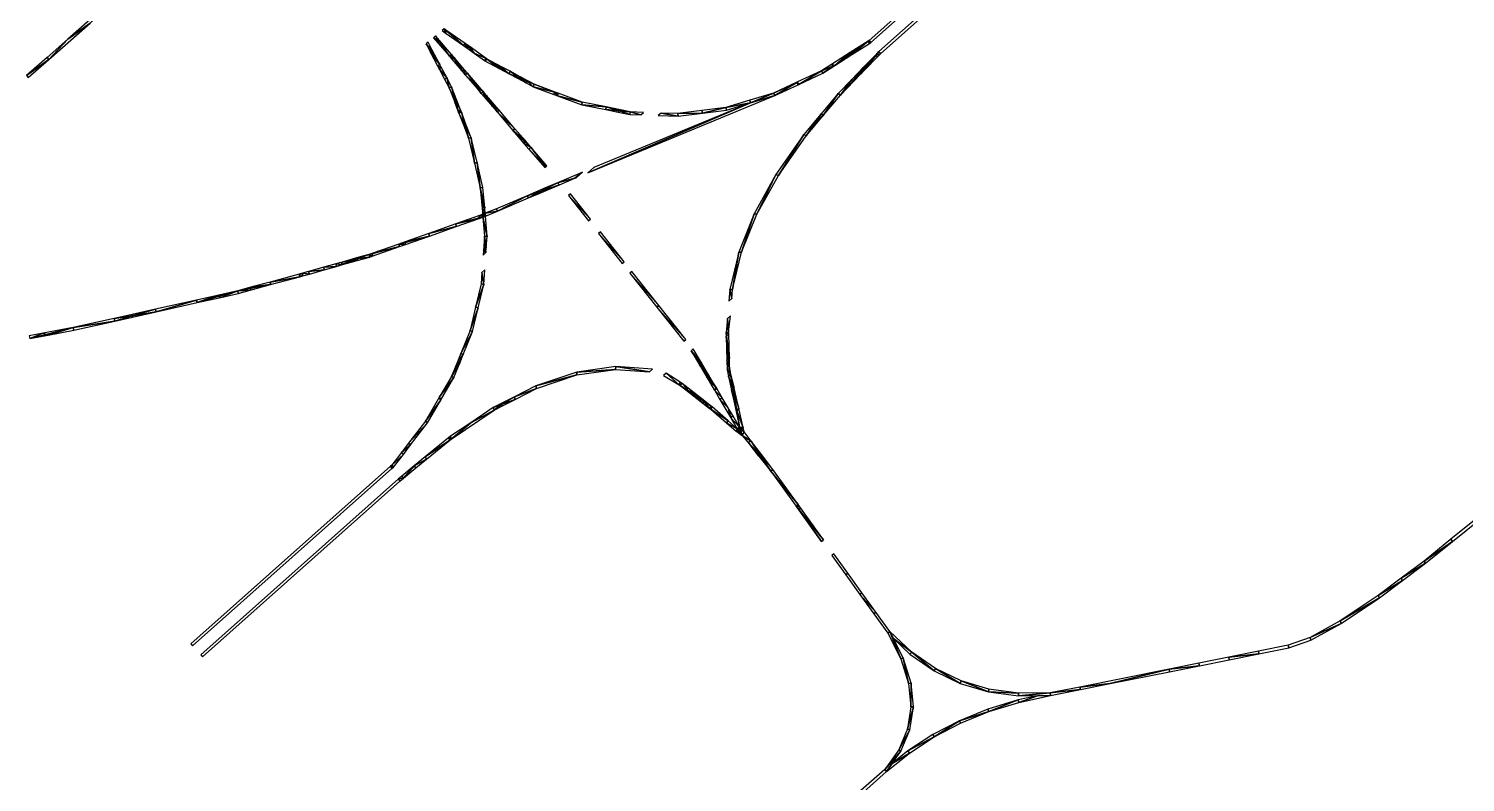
# Model space of a CAD drawing. Extents: x -9278 to 1674, y -8964 to 941.
# Drawn here: x -2619 to -1550, y -4422 to -3862 of the extents above; entities that cross this region are included whole.
import ezdxf

# ---------------------------------------------------------------- set-up
doc = ezdxf.new("R2010")
doc.units = 0

msp = doc.modelspace()

# ---------------------------------------------------------------- linework, layer by layer
at = {"layer": 'mg_to_dxf', "color": 40}
for points in [[(-1993.51, -3870.56), (-1992.18, -3872.06), (-1842.74, -3739.14), (-1844.07, -3737.65)], [(-1986.2, -3878.78), (-1984.87, -3880.28), (-1835.43, -3747.36), (-1836.76, -3745.87)], [(-2589.42, -3869.68), (-2589.42, -3869.68), (-2572.73, -3857.68), (-2558.68, -3842.67)], [(-2572.73, -3857.68), (-2572.73, -3857.68), (-2589.42, -3869.68), (-2603.48, -3884.69)], [(-2313.37, -3870.99), (-2315.95, -3867.2), (-2317.49, -3868.47)], [(-2313.37, -3870.99), (-2313.06, -3870.57), (-2315.95, -3867.2)], [(-2309.53, -3861.9), (-2311.1, -3863.2), (-2308.76, -3864.85)], [(-2307.73, -3863.47), (-2309.53, -3861.9), (-2308.76, -3864.85)], [(-2307.73, -3863.47), (-2307.58, -3863.27), (-2309.53, -3861.9)], [(-2307.73, -3863.47), (-2308.76, -3864.85), (-2295.2, -3874.4)], [(-2307.73, -3863.47), (-2295.2, -3874.4), (-2307.58, -3863.27)], [(-2295.2, -3874.4), (-2293.93, -3872.88), (-2307.58, -3863.27)], [(-2589.42, -3869.68), (-2589.42, -3869.68), (-2604.8, -3883.18), (-2603.48, -3884.69)], [(-2318.36, -3877.64), (-2321.45, -3871.74), (-2323, -3873.02)], [(-2319.67, -3879.38), (-2319.18, -3878.74), (-2323, -3873.02)], [(-2319.18, -3878.74), (-2318.36, -3877.64), (-2323, -3873.02)], [(-2318.36, -3877.64), (-2319.18, -3878.74), (-2312.72, -3888.41)], [(-2314.29, -3872.21), (-2313.37, -3870.99), (-2317.49, -3868.47)], [(-2313.37, -3870.99), (-2314.29, -3872.21), (-2305.67, -3882.28)], [(-2313.06, -3870.57), (-2313.37, -3870.99), (-2304.13, -3881)], [(-2313.37, -3870.99), (-2305.67, -3882.28), (-2304.13, -3881)], [(-2293.93, -3872.88), (-2295.2, -3874.4), (-2292.73, -3876.13)], [(-2291.64, -3875.31), (-2293.93, -3872.88), (-2292.73, -3876.13)], [(-2291.64, -3875.31), (-2291.08, -3874.89), (-2293.93, -3872.88)], [(-2291.64, -3875.31), (-2292.73, -3876.13), (-2287.24, -3880)], [(-2291.08, -3874.89), (-2291.64, -3875.31), (-2287.24, -3880)], [(-2291.08, -3874.89), (-2287.24, -3880), (-2278.34, -3883.86)], [(-2007.69, -3879.58), (-2006.99, -3880.38), (-1994.24, -3871.03)], [(-2006.99, -3880.38), (-1994.21, -3871.07), (-1994.24, -3871.03)], [(-2006.99, -3880.38), (-2006.36, -3881.08), (-1994.21, -3871.07)], [(-2006.36, -3881.08), (-1993.26, -3872.74), (-1994.21, -3871.07)], [(-1994.24, -3871.03), (-1994.21, -3871.07), (-1993.51, -3870.56)], [(-1994.21, -3871.07), (-1993.26, -3872.74), (-1993.51, -3870.56)], [(-1993.26, -3872.74), (-1992.18, -3872.06), (-1993.51, -3870.56)], [(-2603.48, -3884.69), (-2603.48, -3884.69), (-2604.8, -3883.18), (-2620.17, -3896.69)], [(-2618.85, -3898.19), (-2603.48, -3884.69), (-2620.17, -3896.69)], [(-2319.18, -3878.74), (-2319.67, -3879.38), (-2312.72, -3888.41)], [(-2319.67, -3879.38), (-2314.4, -3889.42), (-2312.72, -3888.41)], [(-2311.7, -3890.36), (-2312.72, -3888.41), (-2314.4, -3889.42)], [(-2302.47, -3883.44), (-2304.13, -3881), (-2305.67, -3882.28)], [(-2303.82, -3884.45), (-2302.47, -3883.44), (-2305.67, -3882.28)], [(-2302.47, -3883.44), (-2302.21, -3883.24), (-2304.13, -3881)], [(-2302.47, -3883.44), (-2303.82, -3884.45), (-2296.29, -3893.24)], [(-2302.21, -3883.24), (-2302.47, -3883.44), (-2295.91, -3893.06)], [(-2295.91, -3893.06), (-2302.47, -3883.44), (-2296.29, -3893.24)], [(-2294.41, -3892.35), (-2302.21, -3883.24), (-2295.91, -3893.06)], [(-2279.65, -3885.34), (-2278.34, -3883.86), (-2287.24, -3880)], [(-2279.65, -3885.34), (-2278.98, -3885.02), (-2278.34, -3883.86)], [(-2278.98, -3885.02), (-2279.65, -3885.34), (-2279.29, -3885.59)], [(-2277.59, -3884.36), (-2278.98, -3885.02), (-2279.29, -3885.59)], [(-2277.59, -3884.36), (-2279.29, -3885.59), (-2268.58, -3891.35)], [(-2278.98, -3885.02), (-2277.59, -3884.36), (-2278.34, -3883.86)], [(-2277.59, -3884.36), (-2277.49, -3884.32), (-2278.34, -3883.86)], [(-2277.49, -3884.32), (-2277.59, -3884.36), (-2267.9, -3890.84)], [(-2267.9, -3890.84), (-2277.59, -3884.36), (-2268.58, -3891.35)], [(-2266.85, -3890.04), (-2277.49, -3884.32), (-2267.9, -3890.84)], [(-2019.9, -3889.48), (-2021.43, -3888.32), (-2028.97, -3893.12)], [(-2007.69, -3879.58), (-2021.43, -3888.32), (-2019, -3889.12)], [(-2021.43, -3888.32), (-2019.9, -3889.48), (-2019, -3889.12)], [(-2006.99, -3880.38), (-2007.69, -3879.58), (-2019, -3889.12)], [(-2006.36, -3881.08), (-2006.99, -3880.38), (-2019, -3889.12)], [(-1997.8, -3890.72), (-1988.37, -3881.23), (-1988.45, -3881.1)], [(-1997.8, -3890.72), (-1997.29, -3891.29), (-1988.37, -3881.23)], [(-1997.29, -3891.29), (-1988.29, -3881.37), (-1988.37, -3881.23)], [(-1997.29, -3891.29), (-1996.77, -3891.87), (-1988.29, -3881.37)], [(-1996.77, -3891.87), (-1987.42, -3882.89), (-1988.29, -3881.37)], [(-1996.77, -3891.87), (-1996.47, -3892.21), (-1987.42, -3882.89)], [(-1988.45, -3881.1), (-1988.37, -3881.23), (-1986.2, -3878.78)], [(-1988.37, -3881.23), (-1988.29, -3881.37), (-1986.2, -3878.78)], [(-1988.29, -3881.37), (-1984.87, -3880.28), (-1986.2, -3878.78)], [(-1988.29, -3881.37), (-1987.42, -3882.89), (-1984.87, -3880.28)], [(-2313.29, -3891.55), (-2311.7, -3890.36), (-2314.4, -3889.42)], [(-2307.42, -3898.53), (-2311.7, -3890.36), (-2313.29, -3891.55)], [(-2309.19, -3899.37), (-2307.42, -3898.53), (-2313.29, -3891.55)], [(-2309.19, -3899.37), (-2305.8, -3905.82), (-2307.42, -3898.53)], [(-2305.8, -3905.82), (-2303.98, -3905.08), (-2307.42, -3898.53)], [(-2295.91, -3893.06), (-2296.29, -3893.24), (-2293.85, -3896.09)], [(-2295.91, -3893.06), (-2293.85, -3896.09), (-2294.41, -3892.35)], [(-2293.85, -3896.09), (-2292.32, -3894.8), (-2294.41, -3892.35)], [(-2285.78, -3904.4), (-2292.32, -3894.8), (-2293.85, -3896.09)], [(-2286.36, -3904.84), (-2285.78, -3904.4), (-2293.85, -3896.09)], [(-2285.78, -3904.4), (-2284.76, -3903.63), (-2292.32, -3894.8)], [(-2267.9, -3890.84), (-2268.58, -3891.35), (-2261.28, -3895.28)], [(-2267.9, -3890.84), (-2261.28, -3895.28), (-2266.85, -3890.04)], [(-2261.28, -3895.28), (-2260.47, -3893.48), (-2266.85, -3890.04)], [(-2260.47, -3893.48), (-2261.28, -3895.28), (-2254.23, -3898.23)], [(-2255, -3898.65), (-2254.23, -3898.23), (-2261.28, -3895.28)], [(-2252.95, -3897.52), (-2260.47, -3893.48), (-2254.23, -3898.23)], [(-2254.23, -3898.23), (-2255, -3898.65), (-2248.68, -3902.05)], [(-2252.95, -3897.52), (-2254.23, -3898.23), (-2247.34, -3901.11)], [(-2247.34, -3901.11), (-2254.23, -3898.23), (-2248.68, -3902.05)], [(-2246.88, -3900.78), (-2252.95, -3897.52), (-2247.34, -3901.11)], [(-2046.73, -3901.41), (-2045.83, -3903.18), (-2028.97, -3893.12)], [(-2045.83, -3903.18), (-2027.94, -3894.81), (-2028.97, -3893.12)], [(-2019.9, -3889.48), (-2028.97, -3893.12), (-2027.94, -3894.81)], [(-2019.74, -3889.6), (-2019.9, -3889.48), (-2027.94, -3894.81)], [(-2019.9, -3889.48), (-2019.74, -3889.6), (-2019, -3889.12)], [(-2006.47, -3899.65), (-2016.43, -3909.9), (-2014.89, -3911.15)], [(-2005.41, -3900.46), (-2006.47, -3899.65), (-2014.89, -3911.15)], [(-1997.8, -3890.72), (-2006.47, -3899.65), (-2005.41, -3900.46)], [(-1997.29, -3891.29), (-1997.8, -3890.72), (-2005.41, -3900.46)], [(-1997.29, -3891.29), (-2005.41, -3900.46), (-1999.88, -3895.71)], [(-2005.41, -3900.46), (-2004.88, -3900.86), (-1999.88, -3895.71)], [(-1996.77, -3891.87), (-1997.29, -3891.29), (-1999.88, -3895.71)], [(-1996.47, -3892.21), (-1996.77, -3891.87), (-1999.88, -3895.71)], [(-2300.99, -3915.93), (-2303.98, -3905.08), (-2305.8, -3905.82)], [(-2301.72, -3916.48), (-2300.99, -3915.93), (-2305.8, -3905.82)], [(-2300.99, -3915.93), (-2300.09, -3915.24), (-2303.98, -3905.08)], [(-2285.78, -3904.4), (-2286.36, -3904.84), (-2282.03, -3909.89)], [(-2284.76, -3903.63), (-2285.78, -3904.4), (-2280.51, -3908.6)], [(-2285.78, -3904.4), (-2282.03, -3909.89), (-2280.51, -3908.6)], [(-2280.51, -3908.6), (-2282.03, -3909.89), (-2279.87, -3912.41)], [(-2278.44, -3911.62), (-2280.51, -3908.6), (-2279.87, -3912.41)], [(-2278.44, -3911.62), (-2278.09, -3911.43), (-2280.51, -3908.6)], [(-2248.68, -3902.05), (-2243.27, -3904.96), (-2247.34, -3901.11)], [(-2246.88, -3900.78), (-2247.34, -3901.11), (-2242.59, -3903.09)], [(-2243.27, -3904.96), (-2242.59, -3903.09), (-2247.34, -3901.11)], [(-2242.59, -3903.09), (-2243.27, -3904.96), (-2227.16, -3909.1)], [(-2228.07, -3910.6), (-2227.16, -3909.1), (-2243.27, -3904.96)], [(-2227.02, -3908.88), (-2242.59, -3903.09), (-2227.16, -3909.1)], [(-2228.07, -3910.6), (-2225.28, -3911.64), (-2227.16, -3909.1)], [(-2227.02, -3908.88), (-2227.16, -3909.1), (-2224.74, -3909.72)], [(-2225.28, -3911.64), (-2224.74, -3909.72), (-2227.16, -3909.1)], [(-2224.74, -3909.72), (-2225.28, -3911.64), (-2206.89, -3916.36)], [(-2064.55, -3909.74), (-2082.25, -3915.01), (-2081.66, -3916.86)], [(-2064.55, -3909.74), (-2081.66, -3916.86), (-2063.73, -3911.54)], [(-2047.23, -3901.71), (-2047.25, -3901.66), (-2064.55, -3909.74)], [(-2047.23, -3901.71), (-2064.55, -3909.74), (-2063.73, -3911.54)], [(-2046.38, -3903.43), (-2047.23, -3901.71), (-2063.73, -3911.54)], [(-2047.25, -3901.66), (-2047.23, -3901.71), (-2046.73, -3901.41)], [(-2047.23, -3901.71), (-2045.83, -3903.18), (-2046.73, -3901.41)], [(-2047.23, -3901.71), (-2046.38, -3903.43), (-2045.83, -3903.18)], [(-2016.43, -3909.9), (-2029.2, -3925.14), (-2027.57, -3926.26)], [(-2014.89, -3911.15), (-2016.43, -3909.9), (-2027.57, -3926.26)], [(-2004.88, -3900.86), (-2005.41, -3900.46), (-2014.89, -3911.15)], [(-2299.04, -3923.02), (-2300.99, -3915.93), (-2301.72, -3916.48)], [(-2299.18, -3923.09), (-2299.04, -3923.02), (-2301.72, -3916.48)], [(-2297.45, -3922.14), (-2300.09, -3915.24), (-2300.99, -3915.93)], [(-2299.04, -3923.02), (-2297.45, -3922.14), (-2300.99, -3915.93)], [(-2278.44, -3911.62), (-2279.87, -3912.41), (-2273.65, -3919.68)], [(-2278.09, -3911.43), (-2278.44, -3911.62), (-2273.18, -3919.35)], [(-2273.18, -3919.35), (-2278.44, -3911.62), (-2273.65, -3919.68)], [(-2272.01, -3918.52), (-2278.09, -3911.43), (-2273.18, -3919.35)], [(-2273.18, -3919.35), (-2273.65, -3919.68), (-2270.21, -3923.7)], [(-2272.01, -3918.52), (-2273.18, -3919.35), (-2268.69, -3922.4)], [(-2273.18, -3919.35), (-2270.21, -3923.7), (-2268.69, -3922.4)], [(-2206.89, -3916.36), (-2225.28, -3911.64), (-2207.28, -3918.31)], [(-2189.06, -3920), (-2206.89, -3916.36), (-2207.28, -3918.31)], [(-2189.31, -3921.98), (-2189.06, -3920), (-2207.28, -3918.31)], [(-2063.73, -3911.54), (-2081.66, -3916.86), (-2202.76, -3969.01)], [(-2081.66, -3916.86), (-2198.21, -3964.97), (-2202.76, -3969.01)], [(-2189.06, -3920), (-2189.31, -3921.98), (-2179.24, -3922.91)], [(-2178.51, -3922.16), (-2189.06, -3920), (-2179.24, -3922.91)], [(-2117.84, -3922.64), (-2117.52, -3924.6), (-2100.04, -3920.32)], [(-2117.52, -3924.6), (-2099.58, -3922.26), (-2100.04, -3920.32)], [(-2100.04, -3920.32), (-2081.66, -3916.86), (-2082.25, -3915.01)], [(-2100.04, -3920.32), (-2099.58, -3922.26), (-2081.66, -3916.86)], [(-2299.04, -3923.02), (-2299.18, -3923.09), (-2298.62, -3924.56)], [(-2297.45, -3922.14), (-2299.04, -3923.02), (-2296.75, -3923.97)], [(-2299.04, -3923.02), (-2298.62, -3924.56), (-2296.75, -3923.97)], [(-2293.98, -3934.03), (-2296.75, -3923.97), (-2298.62, -3924.56)], [(-2294.77, -3934.59), (-2293.98, -3934.03), (-2298.62, -3924.56)], [(-2293.98, -3934.03), (-2293.12, -3933.42), (-2296.75, -3923.97)], [(-2270.21, -3923.7), (-2256.88, -3936.2), (-2268.69, -3922.4)], [(-2270.21, -3923.7), (-2258.39, -3937.51), (-2256.88, -3936.2)], [(-2180.15, -3923.85), (-2179.24, -3922.91), (-2189.31, -3921.98)], [(-2180.15, -3923.85), (-2171.34, -3925.64), (-2179.24, -3922.91)], [(-2178.51, -3922.16), (-2179.24, -3922.91), (-2171.23, -3923.65)], [(-2171.34, -3925.64), (-2171.23, -3923.65), (-2179.24, -3922.91)], [(-2171.34, -3925.64), (-2163.36, -3925.94), (-2171.23, -3923.65)], [(-2163.36, -3925.94), (-2161.2, -3924.02), (-2171.23, -3923.65)], [(-2135.47, -3926.95), (-2148.18, -3924.51), (-2150.33, -3926.42)], [(-2135.64, -3924.95), (-2148.18, -3924.51), (-2135.47, -3926.95)], [(-2117.52, -3924.6), (-2117.84, -3922.64), (-2135.64, -3924.95)], [(-2117.52, -3924.6), (-2135.64, -3924.95), (-2135.47, -3926.95)], [(-2032.96, -3930.66), (-2033.28, -3930.01), (-2041.97, -3940.37)], [(-2032.96, -3930.66), (-2041.97, -3940.37), (-2040.24, -3941.37)], [(-2032.33, -3931.94), (-2032.96, -3930.66), (-2040.24, -3941.37)], [(-2033.28, -3930.01), (-2032.96, -3930.66), (-2029.2, -3925.14)], [(-2032.96, -3930.66), (-2027.57, -3926.26), (-2029.2, -3925.14)], [(-2032.96, -3930.66), (-2032.33, -3931.94), (-2027.57, -3926.26)], [(-2293.98, -3934.03), (-2294.77, -3934.59), (-2291.43, -3943.3)], [(-2293.12, -3933.42), (-2293.98, -3934.03), (-2289.51, -3942.85)], [(-2293.98, -3934.03), (-2291.43, -3943.3), (-2289.51, -3942.85)], [(-2249.12, -3945.26), (-2256.88, -3936.2), (-2258.39, -3937.51)], [(-2250.21, -3947.06), (-2249.48, -3945.86), (-2258.39, -3937.51)], [(-2249.48, -3945.86), (-2249.12, -3945.26), (-2258.39, -3937.51)], [(-2041.97, -3940.37), (-2062.81, -3970.19), (-2060.95, -3970.93)], [(-2040.24, -3941.37), (-2041.97, -3940.37), (-2060.95, -3970.93)], [(-2291.43, -3943.3), (-2287.06, -3961.69), (-2289.51, -3942.85)], [(-2287.06, -3961.69), (-2285.12, -3961.38), (-2289.51, -3942.85)], [(-2249.48, -3945.86), (-2250.21, -3947.06), (-2245.07, -3950)], [(-2250.21, -3947.06), (-2246.57, -3951.31), (-2245.07, -3950)], [(-2249.12, -3945.26), (-2249.48, -3945.86), (-2245.07, -3950)], [(-2245.07, -3950), (-2246.57, -3951.31), (-2234.01, -3964.45)], [(-2234.75, -3965.12), (-2234.01, -3964.45), (-2246.57, -3951.31)], [(-2233.25, -3963.8), (-2245.07, -3950), (-2234.01, -3964.45)], [(-2285.12, -3961.38), (-2287.06, -3961.69), (-2282.69, -3980.08)], [(-2280.72, -3979.92), (-2285.12, -3961.38), (-2282.69, -3980.08)], [(-2212.33, -3973.02), (-2207.75, -3968.97), (-2225.19, -3976.29)], [(-2212.33, -3973.02), (-2225.19, -3976.29), (-2223.85, -3977.86)], [(-2211.3, -3972.59), (-2206.75, -3968.55), (-2207.75, -3968.97), (-2212.33, -3973.02)], [(-2078.95, -3999.37), (-2077, -3999.84), (-2062.81, -3970.19)], [(-2077, -3999.84), (-2060.95, -3970.93), (-2062.81, -3970.19)], [(-2279.42, -3995.13), (-2280.72, -3979.92), (-2282.69, -3980.08)], [(-2281.15, -3997.98), (-2279.73, -3995.65), (-2282.69, -3980.08)], [(-2279.73, -3995.65), (-2279.42, -3995.13), (-2282.69, -3980.08)], [(-2237.41, -3982.72), (-2235.38, -3980.64), (-2247.88, -3985.98)], [(-2237.41, -3982.72), (-2247.88, -3985.98), (-2246.82, -3987.68)], [(-2238.96, -3984.32), (-2237.41, -3982.72), (-2246.82, -3987.68)], [(-2237.41, -3982.72), (-2238.96, -3984.32), (-2223.85, -3977.86)], [(-2235.38, -3980.64), (-2237.41, -3982.72), (-2225.19, -3976.29)], [(-2237.41, -3982.72), (-2223.85, -3977.86), (-2225.19, -3976.29)], [(-2200.74, -4003.35), (-2215.65, -3984.49), (-2217.15, -3985.83)], [(-2279.73, -3995.65), (-2281.15, -3997.98), (-2279.08, -3999.07)], [(-2279.42, -3995.13), (-2279.73, -3995.65), (-2279.08, -3999.07)], [(-2269.79, -3997.51), (-2270.56, -3995.67), (-2279.08, -3999.07)], [(-2270.56, -3995.67), (-2269.79, -3997.51), (-2247.88, -3985.98)], [(-2269.79, -3997.51), (-2246.82, -3987.68), (-2247.88, -3985.98)], [(-2200.74, -4003.35), (-2217.15, -3985.83), (-2202.24, -4004.68)], [(-2283.98, -4002.64), (-2282.58, -4000.35), (-2300.99, -4006.97)], [(-2284.24, -4003.07), (-2283.98, -4002.64), (-2300.99, -4006.97)], [(-2284.24, -4003.07), (-2300.99, -4006.97), (-2300.66, -4008.98)], [(-2283.98, -4002.64), (-2284.24, -4003.07), (-2280.81, -4001.84)], [(-2282.58, -4000.35), (-2283.98, -4002.64), (-2280.81, -4001.84)], [(-2282.58, -4000.35), (-2280.81, -4001.84), (-2280.99, -3999.77)], [(-2281.15, -3997.98), (-2280.99, -3999.77), (-2279.08, -3999.07)], [(-2279.08, -3999.07), (-2280.99, -3999.77), (-2278.9, -4001.14)], [(-2280.81, -4001.84), (-2278.9, -4001.14), (-2280.99, -3999.77)], [(-2278.9, -4001.14), (-2280.81, -4001.84), (-2277.61, -4016.3)], [(-2280.81, -4001.84), (-2279.58, -4016.18), (-2277.61, -4016.3)], [(-2269.79, -3997.51), (-2279.08, -3999.07), (-2278.9, -4001.14)], [(-2090.39, -4027.89), (-2088.4, -4028.1), (-2078.95, -3999.37)], [(-2088.4, -4028.1), (-2077, -3999.84), (-2078.95, -3999.37)], [(-2338.56, -4020.28), (-2320.5, -4016.12), (-2320.99, -4014.17)], [(-2338.56, -4020.28), (-2338.49, -4020.71), (-2320.5, -4016.12)], [(-2338.49, -4020.71), (-2338.23, -4022.29), (-2320.5, -4016.12)], [(-2300.99, -4006.97), (-2320.99, -4014.17), (-2300.66, -4008.98)], [(-2320.99, -4014.17), (-2320.5, -4016.12), (-2300.66, -4008.98)], [(-2280.34, -4026.87), (-2278.75, -4025.24), (-2279.58, -4016.18)], [(-2278.21, -4024.68), (-2277.61, -4016.3), (-2279.58, -4016.18)], [(-2278.75, -4025.24), (-2278.21, -4024.68), (-2279.58, -4016.18)], [(-2193.29, -4012.78), (-2194.78, -4014.11), (-2175.58, -4035.17)], [(-2194.78, -4014.11), (-2177.07, -4036.5), (-2175.58, -4035.17)], [(-2362.62, -4028.93), (-2363.18, -4030.97), (-2342.71, -4023.85)], [(-2362.53, -4028.63), (-2362.62, -4028.93), (-2342.71, -4023.85)], [(-2362.53, -4028.63), (-2342.71, -4023.85), (-2343.26, -4021.92)], [(-2338.49, -4020.71), (-2338.56, -4020.28), (-2343.26, -4021.92)], [(-2338.23, -4022.29), (-2338.49, -4020.71), (-2343.26, -4021.92)], [(-2338.23, -4022.29), (-2343.26, -4021.92), (-2342.71, -4023.85)], [(-2280.34, -4026.87), (-2280.58, -4030.19), (-2278.47, -4028.32)], [(-2278.75, -4025.24), (-2280.34, -4026.87), (-2278.47, -4028.32)], [(-2278.21, -4024.68), (-2278.75, -4025.24), (-2278.47, -4028.32)], [(-2095.14, -4055.7), (-2090.39, -4027.89), (-2097.14, -4055.76)], [(-2095.14, -4055.7), (-2088.4, -4028.1), (-2090.39, -4027.89)], [(-2390.21, -4036.65), (-2398.97, -4039.12), (-2389.74, -4038.59)], [(-2398.97, -4039.12), (-2398.84, -4041.16), (-2389.74, -4038.59)], [(-2385.8, -4037.14), (-2385.4, -4035.29), (-2390.21, -4036.65)], [(-2385.8, -4037.14), (-2390.21, -4036.65), (-2389.74, -4038.59)], [(-2385.88, -4037.5), (-2385.8, -4037.14), (-2389.74, -4038.59)], [(-2385.8, -4037.14), (-2385.88, -4037.5), (-2374.15, -4034.18)], [(-2385.4, -4035.29), (-2385.8, -4037.14), (-2373.45, -4032.59)], [(-2385.8, -4037.14), (-2374.15, -4034.18), (-2373.45, -4032.59)], [(-2385.4, -4035.29), (-2373.45, -4032.59), (-2373.11, -4031.81)], [(-2373.45, -4032.59), (-2374.15, -4034.18), (-2364.92, -4031.58)], [(-2373.11, -4031.81), (-2373.45, -4032.59), (-2365.53, -4029.67)], [(-2373.45, -4032.59), (-2364.92, -4031.58), (-2365.53, -4029.67)], [(-2362.62, -4028.93), (-2362.53, -4028.63), (-2365.53, -4029.67)], [(-2363.18, -4030.97), (-2362.62, -4028.93), (-2365.53, -4029.67)], [(-2363.18, -4030.97), (-2365.53, -4029.67), (-2364.92, -4031.58)], [(-2416.98, -4046.26), (-2417.31, -4044.28), (-2439.02, -4050.18)], [(-2416.98, -4046.26), (-2439.02, -4050.18), (-2438.6, -4052.14)], [(-2417.31, -4044.28), (-2414.55, -4045.6), (-2414.9, -4043.63)], [(-2417.31, -4044.28), (-2416.98, -4046.26), (-2414.55, -4045.6)], [(-2409.81, -4044.26), (-2410.46, -4042.37), (-2414.9, -4043.63)], [(-2409.81, -4044.26), (-2414.9, -4043.63), (-2414.55, -4045.6)], [(-2398.84, -4041.16), (-2398.97, -4039.12), (-2410.46, -4042.37)], [(-2398.84, -4041.16), (-2410.46, -4042.37), (-2409.81, -4044.26)], [(-2282.1, -4051.58), (-2280.17, -4051.98), (-2281.49, -4043.05)], [(-2280.17, -4051.98), (-2279.39, -4041.19), (-2281.49, -4043.05)], [(-2149.95, -4067.58), (-2169.99, -4042.24), (-2171.48, -4043.57)], [(-2151.45, -4068.91), (-2149.95, -4067.58), (-2171.48, -4043.57)], [(-2479.27, -4060.35), (-2477.56, -4060.95), (-2463.13, -4056.74)], [(-2477.56, -4060.95), (-2475.7, -4061.6), (-2463.13, -4056.74)], [(-2475.7, -4061.6), (-2462.65, -4058.68), (-2463.13, -4056.74)], [(-2453.16, -4054.87), (-2452.62, -4053.88), (-2463.13, -4056.74)], [(-2453.95, -4056.32), (-2453.16, -4054.87), (-2463.13, -4056.74)], [(-2453.95, -4056.32), (-2463.13, -4056.74), (-2462.65, -4058.68)], [(-2453.16, -4054.87), (-2453.95, -4056.32), (-2438.6, -4052.14)], [(-2452.62, -4053.88), (-2453.16, -4054.87), (-2438.6, -4052.14)], [(-2452.62, -4053.88), (-2438.6, -4052.14), (-2439.02, -4050.18)], [(-2280.17, -4051.98), (-2282.1, -4051.58), (-2286.18, -4068.94)], [(-2280.17, -4051.98), (-2286.18, -4068.94), (-2284.29, -4069.48)], [(-2097.78, -4064.34), (-2095.66, -4062.46), (-2097.14, -4055.76)], [(-2095.66, -4062.46), (-2095.14, -4055.7), (-2097.14, -4055.76)], [(-2541.69, -4074.31), (-2541.5, -4075.43), (-2524.31, -4070.42)], [(-2541.5, -4075.43), (-2523.86, -4072.37), (-2524.31, -4070.42)], [(-2493.72, -4063.58), (-2524.31, -4070.42), (-2523.86, -4072.37)], [(-2493.26, -4065.53), (-2493.72, -4063.58), (-2523.86, -4072.37)], [(-2479.27, -4060.35), (-2493.72, -4063.58), (-2493.26, -4065.53)], [(-2477.56, -4060.95), (-2479.27, -4060.35), (-2493.26, -4065.53)], [(-2475.7, -4061.6), (-2477.56, -4060.95), (-2493.26, -4065.53)], [(-2286.18, -4068.94), (-2290.26, -4086.3), (-2284.29, -4069.48)], [(-2284.29, -4069.48), (-2290.26, -4086.3), (-2288.41, -4086.98)], [(-2129.91, -4092.92), (-2149.95, -4067.58), (-2151.45, -4068.91)], [(-2131.41, -4094.25), (-2129.91, -4092.92), (-2151.45, -4068.91)], [(-2554.89, -4077.26), (-2585.48, -4084.1), (-2554.47, -4079.22)], [(-2554.47, -4079.22), (-2585.48, -4084.1), (-2585.08, -4086.06)], [(-2541.5, -4075.43), (-2541.69, -4074.31), (-2554.89, -4077.26)], [(-2541.5, -4075.43), (-2554.89, -4077.26), (-2554.47, -4079.22)], [(-2541.35, -4076.28), (-2541.5, -4075.43), (-2554.47, -4079.22)], [(-2541.5, -4075.43), (-2541.35, -4076.28), (-2523.86, -4072.37)], [(-2099.92, -4087.73), (-2097.96, -4087.38), (-2098.75, -4077.25)], [(-2097.96, -4087.38), (-2096.66, -4075.39), (-2098.75, -4077.25)], [(-2607.69, -4088.32), (-2618.21, -4090.31), (-2617.79, -4092.27)], [(-2605.48, -4089.16), (-2607.69, -4088.32), (-2617.79, -4092.27)], [(-2604.13, -4089.67), (-2605.48, -4089.16), (-2617.79, -4092.27)], [(-2607.69, -4088.32), (-2605.48, -4089.16), (-2585.48, -4084.1)], [(-2605.48, -4089.16), (-2604.13, -4089.67), (-2585.48, -4084.1)], [(-2604.13, -4089.67), (-2585.08, -4086.06), (-2585.48, -4084.1)], [(-2297.15, -4103.31), (-2288.41, -4086.98), (-2290.26, -4086.3)], [(-2297.15, -4103.31), (-2295.36, -4104.13), (-2288.41, -4086.98)], [(-2097.92, -4088.75), (-2097.96, -4087.38), (-2099.92, -4087.73)], [(-2099.83, -4090.78), (-2099.63, -4090.57), (-2099.92, -4087.73)], [(-2099.63, -4090.57), (-2097.92, -4088.75), (-2099.92, -4087.73)], [(-2099.63, -4090.57), (-2099.83, -4090.78), (-2097.97, -4107.34)], [(-2099.83, -4090.78), (-2099.32, -4108.47), (-2097.97, -4107.34)], [(-2097.92, -4088.75), (-2099.63, -4090.57), (-2097.45, -4106.91)], [(-2099.63, -4090.57), (-2097.97, -4107.34), (-2097.45, -4106.91)], [(-2118.21, -4110.29), (-2124.32, -4099.99), (-2125.82, -4101.32)], [(-2119.62, -4111.79), (-2119.11, -4111.25), (-2125.82, -4101.32)], [(-2119.11, -4111.25), (-2118.21, -4110.29), (-2125.82, -4101.32)], [(-2298.14, -4109.31), (-2299.16, -4108.26), (-2304.04, -4120.32)], [(-2297.67, -4109.8), (-2298.14, -4109.31), (-2304.04, -4120.32)], [(-2297.67, -4109.8), (-2304.04, -4120.32), (-2302.32, -4121.28)], [(-2299.16, -4108.26), (-2295.36, -4104.13), (-2297.15, -4103.31)], [(-2299.16, -4108.26), (-2298.14, -4109.31), (-2295.36, -4104.13)], [(-2298.14, -4109.31), (-2297.67, -4109.8), (-2295.36, -4104.13)], [(-2210.86, -4117.1), (-2182.09, -4115.13), (-2181.86, -4112.97)], [(-2182.09, -4115.13), (-2156.84, -4116.87), (-2181.86, -4112.97)], [(-2156.84, -4116.87), (-2154.62, -4114.89), (-2181.86, -4112.97)], [(-2119.11, -4111.25), (-2119.62, -4111.79), (-2113.17, -4120.05)], [(-2119.62, -4111.79), (-2114.21, -4120.92), (-2113.17, -4120.05)], [(-2118.21, -4110.29), (-2119.11, -4111.25), (-2112.67, -4119.64)], [(-2119.11, -4111.25), (-2113.17, -4120.05), (-2112.67, -4119.64)], [(-2097.97, -4107.34), (-2099.32, -4108.47), (-2097.25, -4114.56)], [(-2099.32, -4108.47), (-2099.13, -4115.19), (-2097.25, -4114.56)], [(-2097.45, -4106.91), (-2097.97, -4107.34), (-2097.25, -4114.56)], [(-2312.99, -4135.67), (-2302.32, -4121.28), (-2304.04, -4120.32)], [(-2312.99, -4135.67), (-2312.25, -4138.31), (-2302.32, -4121.28)], [(-2210.86, -4117.1), (-2241.29, -4127.32), (-2210.79, -4119.25)], [(-2210.79, -4119.25), (-2241.29, -4127.32), (-2240.91, -4129.4)], [(-2182.09, -4115.13), (-2210.86, -4117.1), (-2210.79, -4119.25)], [(-2144.49, -4117.93), (-2146.36, -4119.59), (-2134.7, -4126.53)], [(-2144.49, -4117.93), (-2134.7, -4126.53), (-2133.91, -4124.56)], [(-2113.17, -4120.05), (-2114.21, -4120.92), (-2107.06, -4129.1)], [(-2108.67, -4130.29), (-2107.06, -4129.1), (-2114.21, -4120.92)], [(-2112.67, -4119.64), (-2113.17, -4120.05), (-2107.06, -4129.1)], [(-2096.53, -4118.81), (-2097.25, -4114.56), (-2099.13, -4115.19)], [(-2098.01, -4120.34), (-2096.53, -4118.81), (-2099.13, -4115.19)], [(-2094.68, -4129.65), (-2096.53, -4118.81), (-2098.01, -4120.34)], [(-2095.8, -4130.55), (-2094.68, -4129.65), (-2098.01, -4120.34)], [(-2096.53, -4118.81), (-2096.33, -4118.6), (-2097.25, -4114.56)], [(-2093.95, -4129.07), (-2096.33, -4118.6), (-2096.53, -4118.81)], [(-2094.68, -4129.65), (-2093.95, -4129.07), (-2096.53, -4118.81)], [(-2241.29, -4127.32), (-2257.22, -4135.47), (-2240.91, -4129.4)], [(-2256.69, -4137.49), (-2240.91, -4129.4), (-2257.22, -4135.47)], [(-2132.6, -4125.58), (-2133.91, -4124.56), (-2134.7, -4126.53)], [(-2133.97, -4127.02), (-2132.6, -4125.58), (-2134.7, -4126.53)], [(-2134.01, -4127.07), (-2133.97, -4127.02), (-2134.7, -4126.53)], [(-2133.97, -4127.02), (-2127.07, -4131.68), (-2132.6, -4125.58)], [(-2127.57, -4132.1), (-2127.07, -4131.68), (-2133.97, -4127.02)], [(-2127.07, -4131.68), (-2125.96, -4130.76), (-2132.6, -4125.58)], [(-2127.07, -4131.68), (-2127.57, -4132.1), (-2117.22, -4140.18)], [(-2125.96, -4130.76), (-2127.07, -4131.68), (-2116.13, -4139.05)], [(-2116.13, -4139.05), (-2127.07, -4131.68), (-2117.22, -4140.18)], [(-2115.78, -4138.7), (-2125.96, -4130.76), (-2116.13, -4139.05)], [(-2108.67, -4130.29), (-2106.84, -4129.46), (-2107.06, -4129.1)], [(-2108.28, -4130.94), (-2106.84, -4129.46), (-2108.67, -4130.29)], [(-2102.84, -4136.21), (-2106.84, -4129.46), (-2108.28, -4130.94)], [(-2104.41, -4137.47), (-2102.84, -4136.21), (-2108.28, -4130.94)], [(-2091.89, -4145.94), (-2094.68, -4129.65), (-2095.8, -4130.55)], [(-2092.35, -4146.47), (-2091.89, -4145.94), (-2095.8, -4130.55)], [(-2090.48, -4144.3), (-2093.95, -4129.07), (-2094.68, -4129.65)], [(-2091.89, -4145.94), (-2090.48, -4144.3), (-2094.68, -4129.65)], [(-2312.25, -4138.31), (-2312.99, -4135.67), (-2323.46, -4153.66)], [(-2312.25, -4138.31), (-2323.46, -4153.66), (-2321.92, -4154.89)], [(-2273.14, -4143.62), (-2289.78, -4154.81), (-2272.46, -4145.57)], [(-2267.12, -4141.37), (-2267.66, -4140.81), (-2273.14, -4143.62)], [(-2267.12, -4141.37), (-2273.14, -4143.62), (-2272.46, -4145.57)], [(-2266.18, -4142.35), (-2267.12, -4141.37), (-2272.46, -4145.57)], [(-2267.66, -4140.81), (-2267.12, -4141.37), (-2257.22, -4135.47)], [(-2267.12, -4141.37), (-2256.69, -4137.49), (-2257.22, -4135.47)], [(-2267.12, -4141.37), (-2266.18, -4142.35), (-2256.69, -4137.49)], [(-2116.13, -4139.05), (-2117.22, -4140.18), (-2112.44, -4143.91)], [(-2115.78, -4138.7), (-2116.13, -4139.05), (-2110.84, -4142.63)], [(-2110.84, -4142.63), (-2116.13, -4139.05), (-2112.44, -4143.91)], [(-2112.44, -4143.91), (-2111.24, -4144.85), (-2110.84, -4142.63)], [(-2111.24, -4144.85), (-2110.17, -4143.07), (-2110.84, -4142.63)], [(-2098.29, -4153.38), (-2110.17, -4143.07), (-2111.24, -4144.85)], [(-2099.54, -4154.84), (-2098.29, -4153.38), (-2111.24, -4144.85)], [(-2110.79, -4142.59), (-2110.84, -4142.63), (-2110.17, -4143.07)], [(-2102.84, -4136.21), (-2104.41, -4137.47), (-2098.43, -4143.65)], [(-2096.34, -4151.11), (-2098.43, -4143.65), (-2104.41, -4137.47)], [(-2096.34, -4151.11), (-2094.96, -4149.51), (-2098.43, -4143.65)], [(-2090.48, -4144.3), (-2091.89, -4145.94), (-2087.29, -4158.28)], [(-2335.99, -4169.98), (-2321.92, -4154.89), (-2323.46, -4153.66)], [(-2335.99, -4169.98), (-2334.55, -4171.34), (-2321.92, -4154.89)], [(-2304.85, -4164.94), (-2304.28, -4166.99), (-2289.78, -4154.81)], [(-2304.28, -4166.99), (-2272.46, -4145.57), (-2289.78, -4154.81)], [(-2098.29, -4153.38), (-2099.54, -4154.84), (-2091.52, -4159.25)], [(-2099.54, -4154.84), (-2092.3, -4161.01), (-2091.52, -4159.25)], [(-2094.96, -4149.51), (-2096.34, -4151.11), (-2089.8, -4158.2)], [(-2096.34, -4151.11), (-2091.52, -4159.25), (-2089.8, -4158.2)], [(-2091.89, -4145.94), (-2092.35, -4146.47), (-2089.8, -4158.2)], [(-2091.89, -4145.94), (-2089.8, -4158.2), (-2087.29, -4158.28)], [(-2323.78, -4180.23), (-2305.42, -4167.75), (-2306.42, -4166)], [(-2304.28, -4166.99), (-2304.85, -4164.94), (-2306.42, -4166)], [(-2305.42, -4167.75), (-2304.28, -4166.99), (-2306.42, -4166)], [(-2090.57, -4160.54), (-2091.52, -4159.25), (-2092.3, -4161.01)], [(-2091.79, -4161.38), (-2090.57, -4160.54), (-2092.3, -4161.01)], [(-2090.57, -4160.54), (-2091.79, -4161.38), (-2087.86, -4164.26)], [(-2089.33, -4159.68), (-2089.8, -4158.2), (-2091.52, -4159.25)], [(-2090.57, -4160.54), (-2089.33, -4159.68), (-2091.52, -4159.25)], [(-2089.33, -4159.68), (-2090.57, -4160.54), (-2087.86, -4164.26)], [(-2089.33, -4159.68), (-2088.75, -4159.28), (-2089.8, -4158.2)], [(-2088.75, -4159.28), (-2087.29, -4158.28), (-2089.8, -4158.2)], [(-2088.75, -4159.28), (-2089.33, -4159.68), (-2086.54, -4161.55)], [(-2089.33, -4159.68), (-2087.86, -4164.26), (-2086.54, -4161.55)], [(-2087.29, -4158.28), (-2088.75, -4159.28), (-2086.54, -4161.55)], [(-2081.21, -4168.48), (-2086.54, -4161.55), (-2087.86, -4164.26)], [(-2083.74, -4169.39), (-2083.35, -4169.25), (-2087.86, -4164.26)], [(-2083.35, -4169.25), (-2081.21, -4168.48), (-2087.86, -4164.26)], [(-2339.91, -4178.33), (-2341.27, -4176.87), (-2348.52, -4186.31)], [(-2341.27, -4176.87), (-2334.55, -4171.34), (-2335.99, -4169.98)], [(-2341.27, -4176.87), (-2339.91, -4178.33), (-2334.55, -4171.34)], [(-2323.78, -4180.23), (-2322.61, -4181.85), (-2305.42, -4167.75)], [(-2083.74, -4169.39), (-2075.53, -4179.62), (-2083.35, -4169.25)], [(-2083.35, -4169.25), (-2074.56, -4178.97), (-2081.21, -4168.48)], [(-2075.53, -4179.62), (-2074.56, -4178.97), (-2083.35, -4169.25)], [(-2074.56, -4178.97), (-2073.63, -4178.35), (-2081.21, -4168.48)], [(-2497.96, -4319.22), (-2496.63, -4320.72), (-2348.45, -4188.93), (-2349.53, -4187.21)], [(-2349.53, -4187.21), (-2347.19, -4187.8), (-2348.52, -4186.31)], [(-2349.53, -4187.21), (-2348.53, -4188.82), (-2347.19, -4187.8)], [(-2348.53, -4188.82), (-2348.45, -4188.93), (-2347.19, -4187.8)], [(-2339.91, -4178.33), (-2348.52, -4186.31), (-2347.19, -4187.8)], [(-2331.95, -4186.93), (-2341.13, -4194.46), (-2339.8, -4195.95)], [(-2330.59, -4188.4), (-2331.95, -4186.93), (-2339.8, -4195.95)], [(-2331.95, -4186.93), (-2322.61, -4181.85), (-2323.78, -4180.23)], [(-2331.95, -4186.93), (-2330.59, -4188.4), (-2322.61, -4181.85)], [(-2075.53, -4179.62), (-2066.6, -4190.76), (-2074.56, -4178.97)], [(-2073.63, -4178.35), (-2074.56, -4178.97), (-2065.01, -4189.55)], [(-2066.6, -4190.76), (-2065.01, -4189.55), (-2074.56, -4178.97)], [(-2342.55, -4198.4), (-2343.62, -4196.67), (-2490.57, -4327.37), (-2489.25, -4328.87)], [(-2343.62, -4196.67), (-2339.8, -4195.95), (-2341.13, -4194.46)], [(-2343.62, -4196.67), (-2342.55, -4198.4), (-2339.8, -4195.95)], [(-2066.6, -4190.76), (-2046.16, -4215.67), (-2065.01, -4189.55)], [(-2047.74, -4216.9), (-2046.16, -4215.67), (-2066.6, -4190.76)], [(-2046.16, -4215.67), (-2047.74, -4216.9), (-2046.69, -4218.18)], [(-2046.85, -4218.13), (-2046.69, -4218.18), (-2047.74, -4216.9)], [(-2028.88, -4243.05), (-2046.69, -4218.18), (-2046.85, -4218.13)], [(-2046.16, -4215.67), (-2046.69, -4218.18), (-2043.77, -4219)], [(-2043.77, -4219), (-2046.69, -4218.18), (-2027.31, -4241.8)], [(-2028.88, -4243.05), (-2027.31, -4241.8), (-2046.69, -4218.18)], [(-1559.54, -4243.12), (-1539.4, -4226.91), (-1540.68, -4225.37), (-1560.73, -4241.51)], [(-1580.79, -4257.66), (-1559.54, -4243.12), (-1560.73, -4241.51)], [(-1579.68, -4259.32), (-1559.54, -4243.12), (-1580.79, -4257.66)], [(-2021.26, -4253.6), (-2010.85, -4268.03), (-2009.28, -4266.8), (-2019.7, -4252.35)], [(-1597.87, -4270.47), (-1579.68, -4259.32), (-1580.79, -4257.66)], [(-1597.87, -4270.47), (-1596.85, -4272.19), (-1579.68, -4259.32)], [(-2009.28, -4266.8), (-2010.85, -4268.03), (-2000.45, -4282.45), (-1998.85, -4281.24)], [(-1614.95, -4283.28), (-1596.85, -4272.19), (-1597.87, -4270.47)], [(-1614.95, -4283.28), (-1614.02, -4285.05), (-1596.85, -4272.19)], [(-1998.85, -4281.24), (-2000.45, -4282.45), (-1988.43, -4295.69)], [(-2000.45, -4282.45), (-1990.04, -4296.88), (-1988.43, -4295.69)], [(-1643.17, -4302.25), (-1614.02, -4285.05), (-1614.95, -4283.28)], [(-1643.17, -4302.25), (-1642.43, -4304.11), (-1614.02, -4285.05)], [(-1988.43, -4295.69), (-1990.04, -4296.88), (-1979.63, -4311.3), (-1978.01, -4310.13)], [(-1643.17, -4302.25), (-1665.44, -4314.56), (-1642.43, -4304.11)], [(-1664.9, -4316.48), (-1642.43, -4304.11), (-1665.44, -4314.56)], [(-1969.9, -4330.42), (-1978.01, -4310.13), (-1979.63, -4311.3)], [(-1978.01, -4310.13), (-1975.37, -4315.34), (-1961.79, -4325.47)], [(-1968.06, -4329.73), (-1978.01, -4310.13), (-1969.9, -4330.42)], [(-1961.79, -4325.47), (-1975.37, -4315.34), (-1963.14, -4326.9)], [(-1681.43, -4322.18), (-1664.9, -4316.48), (-1665.44, -4314.56), (-1681.77, -4320.21)], [(-1961.79, -4325.47), (-1963.14, -4326.9), (-1945.17, -4339.36)], [(-1961.79, -4325.47), (-1945.17, -4339.36), (-1944.12, -4337.72)], [(-1726.05, -4329.11), (-1703.57, -4326.63), (-1703.91, -4324.66)], [(-1725.71, -4331.08), (-1703.57, -4326.63), (-1726.05, -4329.11)], [(-1703.91, -4324.66), (-1703.57, -4326.63), (-1681.43, -4322.18), (-1681.77, -4320.21)], [(-1964.22, -4348.65), (-1968.06, -4329.73), (-1969.9, -4330.42)], [(-1962.26, -4348.42), (-1968.06, -4329.73), (-1964.22, -4348.65)], [(-1945.17, -4339.36), (-1925.72, -4348.68), (-1944.12, -4337.72)], [(-1924.99, -4346.88), (-1944.12, -4337.72), (-1925.72, -4348.68)], [(-1770.33, -4338.01), (-1747.85, -4335.53), (-1748.19, -4333.56)], [(-1769.99, -4339.98), (-1747.85, -4335.53), (-1770.33, -4338.01)], [(-1748.19, -4333.56), (-1747.85, -4335.53), (-1725.71, -4331.08), (-1726.05, -4329.11)], [(-1962.58, -4366), (-1962.26, -4348.42), (-1964.22, -4348.65)], [(-1960.61, -4366.22), (-1962.26, -4348.42), (-1962.58, -4366)], [(-1904.81, -4354.86), (-1924.99, -4346.88), (-1925.72, -4348.68)], [(-1904.41, -4352.95), (-1924.99, -4346.88), (-1904.81, -4354.86)], [(-1836.74, -4351.37), (-1814.26, -4348.88), (-1770.33, -4338.01)], [(-1814.26, -4348.88), (-1769.99, -4339.98), (-1770.33, -4338.01)], [(-1904.41, -4352.95), (-1904.81, -4354.86), (-1882.37, -4355.93)], [(-1882.37, -4355.93), (-1904.81, -4354.86), (-1882.41, -4357.89)], [(-1868.23, -4357.83), (-1868.23, -4357.83), (-1882.7, -4360.94), (-1882.18, -4362.87)], [(-1882.41, -4357.89), (-1858.88, -4355.82), (-1882.37, -4355.93)], [(-1882.41, -4357.89), (-1858.54, -4357.78), (-1858.88, -4355.82)], [(-1858.54, -4357.78), (-1868.23, -4357.83), (-1882.18, -4362.87)], [(-1836.4, -4353.33), (-1836.4, -4353.33), (-1836.74, -4351.37), (-1858.88, -4355.82)], [(-1836.4, -4353.33), (-1836.4, -4353.33), (-1858.88, -4355.82), (-1858.54, -4357.78)], [(-1836.4, -4353.33), (-1836.4, -4353.33), (-1814.26, -4348.88), (-1836.74, -4351.37)], [(-1964.98, -4382.47), (-1960.61, -4366.22), (-1962.58, -4366)], [(-1963.12, -4383.12), (-1960.61, -4366.22), (-1964.98, -4382.47)], [(-1905.2, -4367.81), (-1926.37, -4376.43), (-1904.49, -4369.68)], [(-1904.49, -4369.68), (-1926.37, -4376.43), (-1925.5, -4378.23)], [(-1882.7, -4360.94), (-1882.7, -4360.94), (-1905.2, -4367.81), (-1904.49, -4369.68)], [(-1882.7, -4360.94), (-1882.7, -4360.94), (-1904.49, -4369.68), (-1882.18, -4362.87)], [(-1946.21, -4386.79), (-1945.18, -4388.5), (-1926.37, -4376.43)], [(-1926.37, -4376.43), (-1945.18, -4388.5), (-1925.5, -4378.23)], [(-1971.43, -4398.04), (-1963.12, -4383.12), (-1964.98, -4382.47)], [(-1971.43, -4398.04), (-1969.79, -4399.13), (-1963.12, -4383.12)], [(-1945.18, -4388.5), (-1946.21, -4386.79), (-1964.73, -4398.89)], [(-1963.55, -4400.51), (-1945.18, -4388.5), (-1964.73, -4398.89)], [(-1971.43, -4398.04), (-1981.93, -4412.74), (-1969.79, -4399.13)], [(-1969.79, -4399.13), (-1981.93, -4412.74), (-1980.6, -4414.24)], [(-1963.55, -4400.51), (-1976.27, -4408.18), (-1980.6, -4414.24)], [(-1963.55, -4400.51), (-1964.73, -4398.89), (-1976.27, -4408.18)], [(-2000.19, -4431.68), (-1980.6, -4414.24), (-1981.93, -4412.74), (-2001.52, -4430.18)]]:
    msp.add_3dface(points, dxfattribs=at)

doc.saveas('drawing.dxf')
